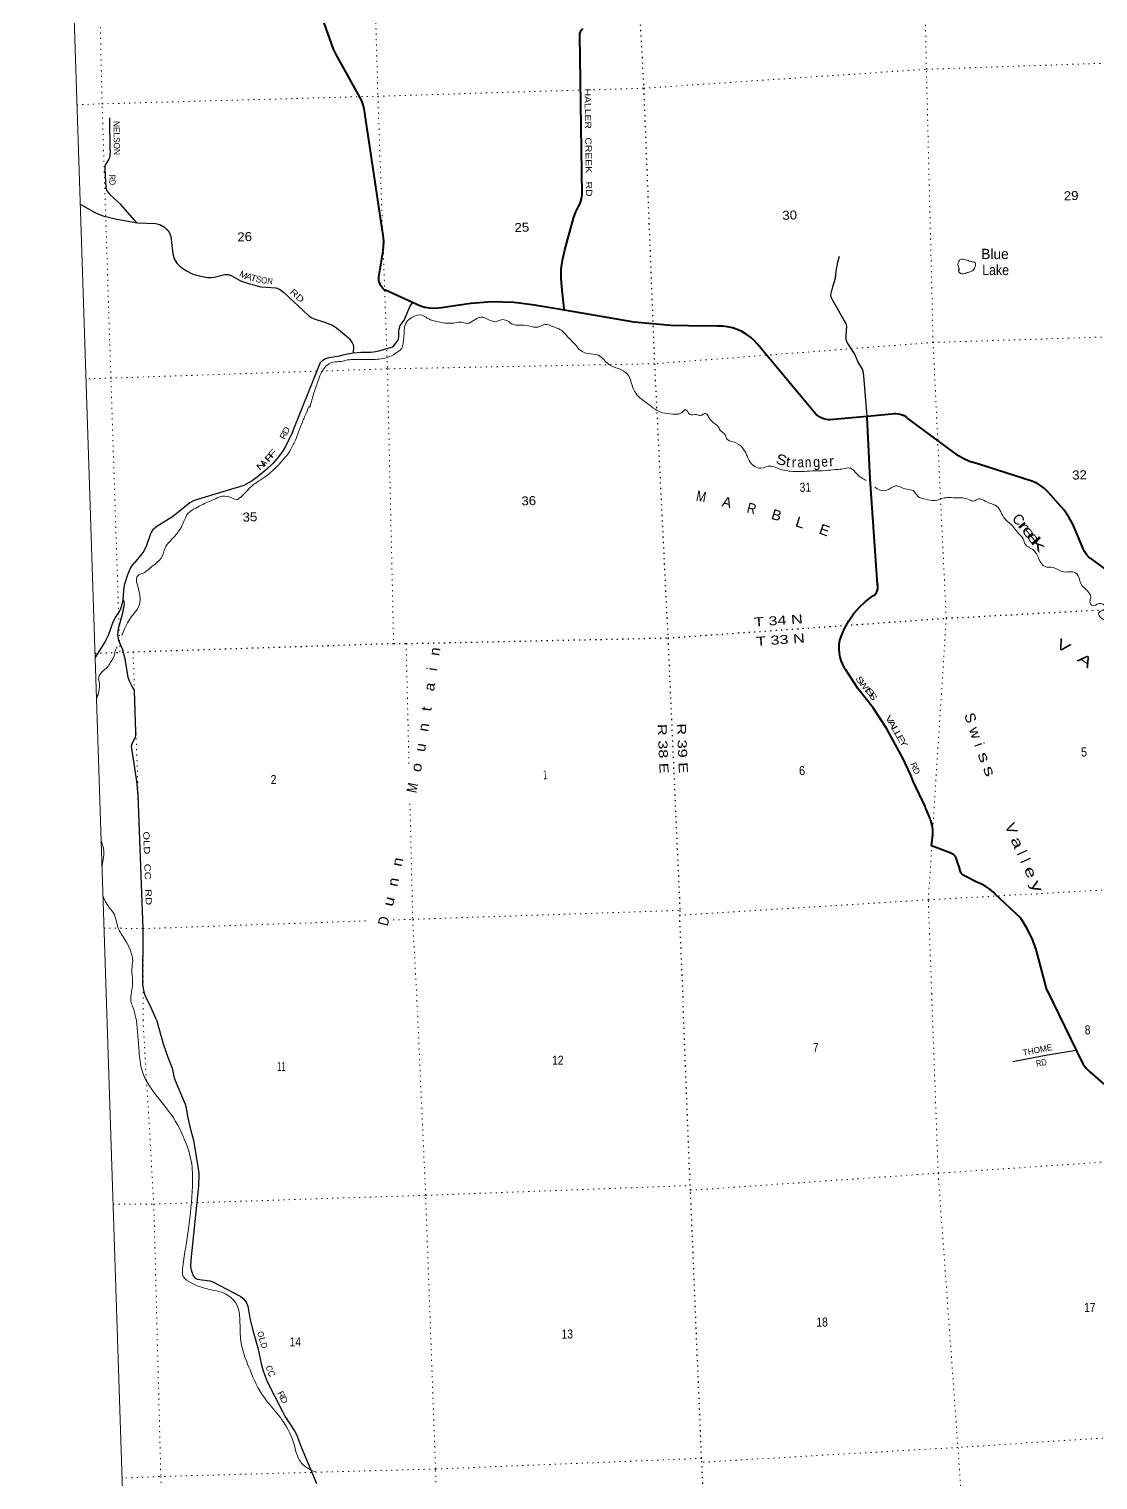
# Model space of a CAD drawing. Header units: feet. Extents: x 733631 to 986127, y 195788 to 388968.
# Drawn here: x 733631 to 754394, y 324678 to 352850 of the extents above; entities that cross this region are included whole.
import ezdxf
from ezdxf.enums import TextEntityAlignment as Align

# ---------------------------------------------------------------- set-up
doc = ezdxf.new("R2010")
doc.units = ezdxf.units.FT
doc.header["$LTSCALE"] = 70
doc.linetypes.add('DOTTED', pattern=[1.5, 0.3, -1.2])
for name, color, linetype, lineweight in [('26', 7, 'Continuous', 40), ('29', 7, 'Continuous', 25), ('39', 7, 'Continuous', 13), ('4', 7, 'Continuous', 13), ('6', 7, 'DOTTED', 25), ('7', 7, 'DOTTED', 13)]:
    doc.layers.add(name, color=color, linetype=linetype, lineweight=lineweight)
for name, color, linetype in [('27', 7, 'Continuous'), ('30', 7, 'Continuous'), ('41', 7, 'Continuous'), ('42', 7, 'Continuous')]:
    doc.layers.add(name, color=color, linetype=linetype)

msp = doc.modelspace()

# ---------------------------------------------------------------- linework, layer by layer
at = {"layer": '26'}
for points in [[(744029.9, 347389.76), (743488.26, 347483.41), (743458.37, 347489.03), (743044.97, 347542.91), (742628.2, 347553.28), (742212.63, 347520.02), (741641.37, 347434.53), (741582.41, 347427.08), (741495.05, 347423.78), (741407.83, 347429.63), (741321.7, 347444.57), (741237.6, 347468.42), (740552.93, 347777.32), (740527.95, 347788.59), (740502.93, 347813.28), (740489.16, 347828.86), (740471.32, 347853.9), (740456.19, 347880.67), (740443.95, 347908.88), (740434.72, 347938.21), (740428.61, 347968.34), (740425.68, 347998.95), (740425.96, 348029.69), (740503.39, 348505.92), (740516.59, 348607.89), (740520.51, 348729.55), (740511.69, 348850.95), (740490.22, 348970.76), (740156.16, 351218.48), (740155.83, 351222.03), (740144.01, 351302.03), (740123.89, 351380.35), (740095.7, 351456.14), (740059.73, 351528.56), (739630.9, 352293.92), (739603.26, 352341.77), (739545.83, 352460.77), (739261.32, 353258.65)], [(744029.9, 347389.76), (744026.95, 347416.81), (743980.67, 347841.19), (743965.91, 348014.78), (743969.38, 348188.96), (743991.04, 348361.82), (744030.64, 348531.47), (744039.02, 348559.5), (744204.28, 349176.49), (744253.37, 349301.99), (744312.68, 349417.14), (744334.5, 349460.4), (744351.68, 349505.71), (744364.02, 349552.56), (744371.41, 349600.45), (744373.5, 349631.78), (744327.69, 352725.52), (744328.18, 352742.59), (744330.46, 352759.51), (744334.5, 352776.11), (744340.24, 352792.18), (744347.64, 352807.57), (744356.6, 352822.11), (744367.03, 352835.62), (744378.82, 352847.97), (744389.56, 352857.25)], [(749907.3, 345326.1), (749185.54, 345258.55), (749159.25, 345260.65), (749113.97, 345268.05), (749069.72, 345280.14), (749026.96, 345296.79), (748986.19, 345317.82), (748947.83, 345343), (748912.32, 345372.04), (747777.86, 346730.84), (747714.11, 346802.09), (747641.39, 346868.17), (747562.15, 346926.29), (747477.28, 346975.8), (747387.69, 347016.17), (747294.38, 347046.96), (747198.36, 347067.83), (747100.68, 347078.54), (747002.42, 347078.98), (746437.81, 347086.79), (746096.24, 347091.21), (745383.48, 347155.72), (744029.9, 347389.76)], [(753398.89, 334192.17), (753244.56, 334784.5), (753192.97, 334980.61), (753114.36, 335191.52), (753014.13, 335393.06), (752893.38, 335583.02), (752398.57, 336054.65), (752368.48, 336084.79), (752295.27, 336147.79), (752215.88, 336202.8), (752131.18, 336249.21), (752042.09, 336286.5), (751800.97, 336407.22), (751790.76, 336412.79), (751776.12, 336422.51), (751762.57, 336433.7), (751750.27, 336446.25), (751739.35, 336460.02), (751729.93, 336474.85), (751722.11, 336490.59), (751715.97, 336507.05), (751711.6, 336524.07), (751709.02, 336541.45), (751652.16, 336711.36), (751651.06, 336717.75), (751646.79, 336735), (751640.75, 336751.71), (751632.99, 336767.69), (751623.6, 336782.78), (751612.69, 336796.8), (751600.37, 336809.6), (751586.78, 336821.05), (751572.07, 336831.01), (751556.4, 336839.38), (751163.11, 336987.42), (751180.99, 337145.4), (751187.1, 337216.48), (751185.83, 337290.51), (751176.83, 337364), (751160.2, 337436.15), (751144.72, 337481.16), (751136.06, 337506.33), (751126.04, 337531.16), (751056.19, 337704.24), (751046.13, 337729.18), (751034.28, 337754.24), (750795.92, 338258.3), (750756.55, 338363.02), (750599.24, 338708.39), (750343.6, 339166.45), (750289.89, 339262.94), (750028.69, 339668.4), (749726.54, 340044.33), (749494.7, 340406.15), (749484.27, 340422.69), (749444.66, 340495.49), (749412.88, 340572.04), (749389.27, 340651.48), (749374.1, 340732.96), (749367.53, 340815.58), (749369.63, 340898.43), (749380.38, 340980.61), (749405.76, 341056.56), (749470.84, 341210.5), (749551.65, 341356.8), (749647.31, 341493.84), (749756.77, 341620.14), (749878.83, 341734.3), (750012.16, 341835.07), (750016.95, 341837.58), (750034.31, 341848.17), (750050.46, 341860.51), (750065.23, 341874.48), (750078.46, 341889.91), (750090, 341906.64), (750099.73, 341924.49), (750107.55, 341943.26), (750113.36, 341962.74), (750117.1, 341982.72), (750118.73, 342002.98), (750118.24, 342023.3), (750115.62, 342043.46), (750110.91, 342063.23), (749966.06, 344117.53), (749907.87, 345314.37), (749907.3, 345326.1)], [(753125.46, 344062.35), (752081.31, 344402.75), (752014.06, 344418.22), (751898.98, 344454.88), (751788.36, 344503.37), (751683.42, 344563.16), (751585.3, 344633.58), (750745.09, 345257.29), (750720.23, 345275.75), (750695.09, 345296.22), (750665.21, 345317.11), (750628.98, 345337.16), (750590.86, 345353.3), (750551.25, 345365.38), (750510.61, 345373.24), (750469.36, 345376.82), (750427.96, 345376.06), (750386.87, 345370.98), (749907.3, 345326.1)], [(755092.52, 341958.93), (754271.53, 342554.25), (754250.66, 342568.87), (754215.56, 342597.99), (754183.69, 342630.62), (754155.41, 342666.41), (754131.03, 342704.95), (754110.81, 342745.83), (754094.97, 342788.6), (753964.19, 343097.43), (753906.07, 343232.94), (753827.74, 343374.57), (753735.03, 343507.24), (753628.96, 343629.48), (753424.42, 343854.71), (753402.75, 343880.34), (753355.56, 343928), (753303.64, 343970.46), (753247.57, 344007.27), (753187.96, 344038.01), (753125.46, 344062.35)], [(753398.89, 334192.17), (754100.08, 332756.06), (754167.71, 332664.26), (754234.06, 332599.44), (754644.93, 332244.98)]]:
    msp.add_lwpolyline(points, dxfattribs=at)
at = {"layer": '29'}
for p, q in [((735209.72, 350482.43), (735198.05, 351125.37)), ((738749.29, 345023.09), (739245.36, 346265.11)), ((749907.3, 345326.1), (749847.47, 346118.15)), ((735556.03, 340257.91), (735502.09, 340622.14)), ((735845.81, 335382.55), (735754.07, 337968.84)), ((735843.65, 334294.02), (735846.14, 335373.56))]:
    msp.add_line(p, q, dxfattribs=at)
for points in [[(735209.72, 350482.43), (735198.97, 350376.02), (735183.5, 350325.18), (735163.62, 350289.81), (735112.8, 350208.02), (735106.17, 350185.92), (735101.76, 350137.28), (735123.85, 349759.28), (735143.73, 349706.22), (735208.83, 349632.68)], [(735727.09, 349083.66), (735412.02, 349443.82), (735208.83, 349632.68)], [(734625.34, 349448.04), (734920.51, 349281.89), (735067.23, 349221.93), (735333.8, 349157.82), (735738.83, 349083.38), (736085.99, 349075.11), (736185.18, 349050.3), (736265.77, 349002.74), (736309.17, 348959.31), (736352.56, 348903.49), (736383.56, 348818.7), (736424.89, 348487.85), (736451.75, 348386.53), (736499.28, 348305.88), (736575.74, 348229.38), (736689.4, 348157), (736815.45, 348092.9), (736970.43, 348049.47), (737100.62, 348026.73), (737168.82, 348024.66), (737226.67, 348032.93), (737433.32, 348082.56), (737499.45, 348082.56), (737557.3, 348066.02), (737739.15, 347958.49), (737896.2, 347908.86), (738135.92, 347842.69), (738235.1, 347834.42), (738425.21, 347826.15), (738495.48, 347801.34), (738574, 347743.44), (739061.68, 347288.52), (739113.36, 347249.23), (739169.14, 347222.35), (739367.52, 347156.18), (739524.57, 347098.28), (739605.17, 347050.72), (739830.4, 346858.41), (739854.76, 346833.02), (739904.79, 346759.16), (739926.01, 346718.64), (739931.67, 346674.38), (739929.26, 346561.68)], [(749847.47, 346118.15), (749831.35, 346207.46), (749818.09, 346245.04), (749729.72, 346395.36), (749667.85, 346536.84), (749522.03, 346762.32), (749513.19, 346782.21), (749503.25, 346827.52), (749504.35, 346903.79), (749517.61, 347080.64), (749505.46, 347130.37), (749460.17, 347204.43), (749243.64, 347575.8), (749212.71, 347642.12), (749204.98, 347678.59), (749208.29, 347717.28), (749243.64, 347841.07), (749292.25, 348009.08), (749309.93, 348146.13), (749340.86, 348322.98), (749371.79, 348437.92)], [(739929.26, 346561.68), (740076.25, 346574.95), (740133.7, 346577.14), (740217.65, 346574.95), (740261.85, 346574.93), (740319.29, 346579.38), (740361.82, 346587.65), (740423.13, 346603.69), (740661.75, 346667.8), (740688.26, 346679.95), (740719.19, 346700.95), (740750.12, 346740.75), (740792.1, 346799.32), (740807.57, 346834.69), (740814.2, 346862.33), (740814.2, 346981.7), (740818.06, 347020.93), (740831.87, 347070.12), (740842.37, 347094.98), (740880.48, 347145.28), (740915.28, 347195.56), (740929.09, 347222.65), (741024.09, 347441.5), (741079.33, 347536.55)], [(739245.36, 346265.11), (739281.97, 346348.36), (739301.86, 346378.2), (739327.26, 346406.94), (739357.09, 346432.36), (739391.34, 346451.15), (739418.95, 346461.1), (739456.51, 346469.94), (739663.1, 346504.21), (739730.48, 346520.78), (739818.86, 346542.89), (739856.42, 346550.63), (739929.26, 346561.68)], [(738749.29, 345023.09), (738612.51, 344743.5), (738556.17, 344649.55), (738453.44, 344513.6), (738363.95, 344410.81), (738250.17, 344301.39), (738061.26, 344145.55), (737962.95, 344075.91), (737849.16, 344010.7), (737806.07, 343989.7), (737742.01, 343965.38), (736920.1, 343722.22), (736828.4, 343687.96), (736752.19, 343647.06), (736420.77, 343377.37), (736115.86, 343189.48), (736076.11, 343160.74), (736029.69, 343118.74), (736009.81, 343090), (735987.73, 343045.79), (735912.61, 342824.73), (735862.88, 342713.1), (735824.23, 342656.73), (735673.99, 342479.88)], [(735465.62, 341862.22), (735481.76, 342011.24), (735492.81, 342077.56), (735552.46, 342261.03), (735581.18, 342338.4), (735609.9, 342395.88), (735673.99, 342479.88)], [(734916.12, 340642.93), (735042.08, 340833.01), (735101.73, 340936.9), (735172.43, 341082.8), (735265.23, 341341.44), (735311.63, 341425.44), (735388.96, 341542.6), (735413.26, 341595.65), (735430.94, 341657.55), (735459.66, 341768.08), (735465.62, 341862.22)], [(735502.09, 340622.14), (735451.92, 340794.32), (735381.22, 340960.12), (735366.31, 341018.15), (735359.13, 341088.33), (735363, 341149.68), (735370.18, 341207.7), (735451.92, 341512.76), (735480.65, 341647.6), (735483.41, 341691.26), (735482.3, 341715.58), (735478.44, 341731.6), (735459.66, 341768.08)], [(735754.07, 337968.84), (735723.12, 338243.88), (735625.91, 338880.52), (735623.7, 338933.58), (735639.16, 338991.05), (735696.61, 339097.16), (735705.45, 339130.32), (735705.45, 339203.27), (735678.93, 339994.65), (735671.21, 340026.7), (735634.75, 340083.07), (735581.72, 340184.76), (735556.03, 340257.91)], [(735898.86, 334059.32), (735881.1, 334106.82), (735861.22, 334190.83), (735852.38, 334228.41), (735843.65, 334294.02)], [(736105.18, 333613.55), (736006, 333842.69), (735898.86, 334059.32)], [(736105.18, 333613.55), (736242.47, 333128.68), (736326.19, 332889.81), (736409.17, 332671.1), (736445.18, 332509.18), (736470.52, 332435.38), (736663.54, 331976.84), (736686.08, 331906.56), (736710.77, 331740.55), (736756.94, 331532.48), (736823.09, 331276.77), (736919.67, 330717.74), (736930.34, 330623.06), (736925.14, 330382.66), (736774.31, 328947.61), (736770.03, 328825.86), (736784.44, 328730.03), (736828.42, 328635.94), (736861.27, 328595.77), (736899.41, 328575.17), (737145.97, 328544.64), (737200.6, 328524.62), (737745.05, 328241.59), (737792.01, 328203.15), (737832.16, 328159.32), (737854.06, 328119.14), (737879.54, 328051.18), (737918.39, 327822.63), (737973.01, 327604.81), (738075.52, 327241.55), (738146.06, 326904.76), (738172.21, 326817.51), (738252.93, 326604.77), (738554.85, 326004.47), (738597.96, 325920.18), (738793.2, 325619.17), (738832.24, 325547.93), (738899.59, 325369.1), (739212.98, 324610.58)], [(752739, 332800.51), (753411.51, 332934.35), (753968.4, 333025.75)]]:
    msp.add_lwpolyline(points, dxfattribs=at)
at = {"layer": '39'}
for points in [[(751701.16, 348168.17), (751689.41, 348212.25), (751675.72, 348254.24), (751679.54, 348315.07), (751712, 348366.83), (751847.79, 348359.63), (751939.73, 348334.64), (752005.27, 348312.74), (752009.91, 348242.1), (751968.16, 348167.75), (751906.67, 348135.17), (751842.7, 348114.64), (751792.8, 348096.64), (751748.21, 348099.07), (751700.93, 348119.61), (751690.68, 348177.91), (751696.82, 348176.11)], [(739401.98, 346309.18), (739452.66, 346347.5), (739625.03, 346390.18), (739727.82, 346399.98), (739793.81, 346420.58), (739880.44, 346429.8), (739973.36, 346433.18), (740242.46, 346430.81), (740397.99, 346436.46), (740674.5, 346507.2), (740802.95, 346588.75), (740869.46, 346649.83), (740896.39, 346741.85), (740908.73, 346845.48), (740917.26, 346942.9), (740926.76, 347068.68), (740989.08, 347188.29), (741075.64, 347254.15), (741270.37, 347293.6), (741365.46, 347238.38), (741645.78, 347151.45), (741771.77, 347135.8), (741906.88, 347146.77), (742025.75, 347159.18), (742143.96, 347135.15), (742275.18, 347196.57), (742410.51, 347256.11), (742560.06, 347204.89), (742709.02, 347169.84), (742806.79, 347205.76), (742914.67, 347187.43), (743042.9, 347111.16), (743241.46, 347102.19), (743435.07, 347062.69), (743546.02, 347070.76), (743647.69, 347110.87), (743804.79, 347074.1), (743956.89, 347008.81), (744112.35, 346852.61), (744246.86, 346715.87), (744287.26, 346662.72), (744481.62, 346548.39), (744689.15, 346515.46), (744893.92, 346338.8), (745078.93, 346258.52)], [(739401.98, 346309.18), (739363.03, 346259.39), (739319.16, 346192.54), (739252.3, 346040.02), (739189.62, 345854.07), (739135.3, 345680.67), (739076.8, 345519.79), (739076.8, 345521.88), (739043.37, 345457.11), (738984.87, 345319.22), (738941, 345218.94), (738890.86, 345093.58), (738844.89, 344972.4), (738790.57, 344830.33), (738752.45, 344767.91)], [(745078.93, 346258.52), (745248.53, 346157.45), (745355.14, 345900.34), (745443.87, 345743.74), (745673.32, 345555.83), (745831.25, 345442.2), (745984.84, 345391.13), (746187.88, 345370.18), (746298.15, 345396.44), (746388.9, 345458.41), (746463.04, 345368.04), (746596.65, 345364.8), (746672.29, 345343.27), (746771.79, 345387.35), (746822.21, 345336.58), (746858.95, 345273.17), (746898.97, 345230.11), (746959.42, 345181.73), (747009.55, 345139.04), (747059.15, 345055.87), (747151.24, 344972.22), (747176.15, 344900.3), (747326.45, 344828.88), (747488.27, 344719.43), (747568.1, 344584.76), (747638.2, 344439.62), (747844.76, 344323.71), (748037.4, 344365.1), (748211.64, 344302.64), (748370.61, 344269.98), (748413.33, 344263.44), (748847.99, 344269.11), (749100.56, 344276.26), (749289.91, 344297.3), (749419.03, 344306.04), (749588.41, 344320.29), (749707.73, 344211.32), (749891.02, 344082.92)], [(735435.29, 341073.56), (735488.69, 341202.3), (735563.95, 341354.74), (735644.67, 341468.95), (735760.03, 341630.94), (735787.86, 341807.97), (735754.87, 341988.85), (735739.9, 342229.06), (735872.92, 342296.61), (735973.17, 342375.11), (736081.2, 342461.98), (736217.2, 342612.59), (736286.93, 342805.3), (736377.97, 342913.81), (736537.02, 343097.62), (736626.2, 343256.64), (736722.33, 343446.26), (736868.29, 343546.65), (737009.16, 343620.56), (737251.85, 343730.53), (737389.58, 343780.04), (737566.81, 343746.02), (737679.1, 343717.73), (737736.34, 343756.22), (737994.14, 344004.32), (738272.21, 344196.5), (738428.72, 344339.76), (738477.65, 344384.03), (738595.77, 344525.89), (738677.24, 344619.89), (738752.45, 344767.91)], [(750060.04, 343956.38), (750096.46, 343928.04), (750291.87, 343894.68), (750458.7, 343977.62), (750679.55, 343912.81), (750801.87, 343886.9), (750897.03, 343775.04), (751042.62, 343721.66), (751221.64, 343693.77), (751407.85, 343745.04), (751518.87, 343751.1), (751640.29, 343749.44), (751894.58, 343710.12), (751972.46, 343682.6), (752077.87, 343730.94), (752201.09, 343680.79), (752420.96, 343587.62), (752581.66, 343344.61), (752730.46, 343204.35), (752844.93, 343062.84), (752940.09, 342950.98), (752982.58, 342841.25), (753127.87, 342741.33), (753247.94, 342557.54), (753364.58, 342412.06), (753523.03, 342393.54), (753722.41, 342307.72), (753880.04, 342311.42), (753980.58, 342272.59), (754058.24, 342087.25), (754147.27, 341977.19), (754254.48, 341813.17), (754237.27, 341731.61), (754282.61, 341654.36), (754418.61, 341695.72), (754534.13, 341635.17), (754535.17, 341606.89), (754409.11, 341515.31), (754465.82, 341404.08), (754675.75, 341306.5), (754765.67, 341226.82), (754829.49, 341196.76), (754912.45, 341141.11), (754984.35, 341056.72), (755049.59, 341042.91), (755131.96, 340948.79), (755175.72, 340913.96), (755345.85, 340853.38), (755398.44, 340798.64), (755594.52, 340692.47), (755600.06, 340597.58), (755622.88, 340472.97), (755656.17, 340393.26), (755789.49, 340398.1), (755878.36, 340346.7), (755974.57, 340151.93), (756076.47, 340022.11), (756162.73, 339877.55), (756326.34, 339828.87), (756539.04, 339820.41)], [(734941.58, 339847.71), (734964.15, 339901.07), (734987.38, 339992.45), (734999.87, 340146.67), (734982.89, 340222.93), (735036.68, 340354.36), (735165.81, 340472.35), (735224.91, 340569.59), (735278.25, 340658.52), (735300.92, 340756.45), (735342.35, 340863.4)], [(735050, 336585.92), (735065.51, 336681.38), (735083.54, 336849.96), (735075.91, 336946.79), (735043.51, 337056.89), (735033.31, 337093.52)], [(735716.33, 333600.75), (735696.2, 333687.79), (735653.93, 333846.08), (735615.85, 333945.86), (735615.55, 334117.81), (735642.18, 334272.54), (735638.22, 334434.25), (735628.04, 334599.77), (735644.65, 334752.11), (735589.51, 334984.79), (735500.03, 335161.6), (735420.73, 335282.13), (735366.04, 335393.44), (735321.9, 335547.62), (735265.87, 335695.3), (735189.41, 335793.68), (735112.05, 335916.3), (735069.24, 336013.58)], [(735716.33, 333600.75), (735769.47, 332993.47), (735828.78, 332621.06), (735958.46, 332347.4), (736342.05, 331841.57), (736660.56, 331269.46), (736790.6, 330809.88), (736804.74, 330383.8), (736727.38, 329557.3), (736619.56, 328823.02), (736628.24, 328627.2), (736780.57, 328505.68), (737098.45, 328386.25), (737372.61, 328322.33), (737641.95, 328120.86), (737730.99, 327601.65), (737769.64, 327248.93), (737895.42, 326884.23), (738152.52, 326346.97), (738315.17, 326130.72), (738567.05, 325813.62), (738779.66, 325364.17), (738902.6, 325033.76), (739075.69, 324888.51), (739214.43, 324829.3)]]:
    msp.add_spline(points, degree=3, dxfattribs=at)
at = {"layer": '4'}
msp.add_line((739699.88, 195787.95), (733631.22, 379550.22), dxfattribs=at)
msp.add_line((739699.88, 195787.95), (733631.22, 379550.22), dxfattribs=at)
at = {"layer": '6'}
for points in [[(744355.41, 379906.94), (744449.67, 378486.58), (744553.1, 373126.99), (744827.25, 367745.27), (745068.79, 362425.08), (745283.09, 357130.21), (745569.13, 351700.37), (745779.4, 346350.73), (746039.26, 341027.16), (746273.61, 335737.07), (746262.46, 335643.34), (746333.56, 333954.15)], [(734913.23, 340730.22), (735652.83, 340757.1), (740713.52, 340920.7), (740955.19, 340917.68), (746039.26, 341027.16), (751445.8, 341409.69), (755593.57, 341632.74)], [(747368.01, 309122.5), (747151.86, 314495.04), (746945.85, 319780.92), (746698.45, 325023.33), (746694.66, 325098.01), (746478.45, 330302.8), (746472.26, 330393.59), (746333.56, 333954.15)]]:
    msp.add_lwpolyline(points, dxfattribs=at)
at = {"layer": '7'}
msp.add_line((740955.19, 340917.68), (741012.97, 338512.65), dxfattribs=at)
for points in [[(751163.74, 334116.6), (751098.11, 335942.67), (751445.8, 341409.69), (751190.87, 346763.78), (751061.18, 352067.8), (750947.21, 357384.52), (750749.51, 362722.48), (750429.65, 367973.06), (750293.92, 370709.49), (749955.38, 373296.93), (749733.07, 378698.73), (749731.68, 380087.66)], [(735396.63, 340752.88), (735221.35, 346072.4), (735050.44, 351397.18), (734929.28, 356798.61), (734806.62, 362131.21), (734685.76, 367469.94), (734560.34, 372768.04)], [(739916.68, 372922.15), (740009.93, 367618.83), (740148.97, 362280.76), (740257.12, 356957.76), (740407.01, 351545.23), (740592.58, 346261.45), (740713.52, 340920.7)], [(744597.5, 351671.17), (745569.13, 351700.37), (751061.18, 352067.8), (756460.92, 352251.81), (761750.9, 352559.29), (765149.46, 352614.39)], [(734561.55, 351379.41), (735050.44, 351397.18), (740407.01, 351545.23), (744371.48, 351664.38)], [(755300.74, 346894.18), (751190.87, 346763.78), (745779.4, 346350.73), (740582.82, 346251.06), (734737.35, 346056.27)], [(735845.53, 333604.96), (735845.81, 335382.55), (735652.83, 340757.1)], [(741029.89, 337808.5), (741083.8, 335564.73), (741176.06, 333781.77)], [(746262.46, 335643.34), (751098.11, 335942.67), (756461.18, 336242.69), (761794.7, 336576.03), (765694.26, 336778.18)], [(735089.47, 335394.05), (735845.81, 335382.55), (740245.28, 335535.57)], [(740704.32, 335551.53), (741083.8, 335564.73), (746273.61, 335737.07)], [(751163.74, 334116.6), (751289.32, 330634.53), (751673.96, 325310.65), (752013.52, 320013.94), (752355.39, 314705.16), (752698.35, 309380.23)], [(735845.53, 333604.96), (736055.64, 330035.76), (736191.01, 324748.12), (736357.09, 319443.06), (736528.21, 314095.68), (736753.92, 308745.62)], [(742056.6, 308948.1), (741845.73, 314268.22), (741687.2, 319595.7), (741527.41, 324890.81), (741334.85, 330205.32), (741176.06, 333781.77)], [(746478.45, 330302.8), (751289.32, 330634.53), (756644.82, 330993.94), (761963.45, 331289.78), (765877.41, 331453.99)], [(735266.45, 330034.83), (736055.64, 330035.76), (741334.85, 330205.32), (746472.26, 330393.59)], [(766058.09, 326202.04), (762314.16, 325948.89), (757001.54, 325655.22), (751673.96, 325310.65), (746698.45, 325023.33)], [(746694.66, 325098.01), (741527.41, 324890.81), (736162.8, 324745.4), (735442.22, 324712.61)]]:
    msp.add_lwpolyline(points, dxfattribs=at)

# ---------------------------------------------------------------- texts
at = {"layer": '27', "width": 1.25}
msp.add_text('HALLER   CREEK   RD', height=120, rotation=270.848, dxfattribs=at).set_placement((744420.6, 351691.18))
at = {"layer": '27'}
for s, rotation, width, p in [('S', 301.021, 1.35, (749716.43, 340180.07)), ('W', 307.835, 1.2, (749799.22, 340072.77)), ('I', 307.399, 1.6, (749870.09, 339984.72)), ('S', 311.145, 1.7, (749924.81, 339931.79)), ('S', 304.807, 1.5, (749975.31, 339859.85)), ('V', 302.902, 1.45, (750295.95, 339413.94)), ('A', 301.388, 1.45, (750346.24, 339324.43)), ('L', 300.509, 1.55, (750409.73, 339220.45)), ('L', 299.827, 1.5, (750460.5, 339129.81)), ('E', 299.827, 1.35, (750512.75, 339040.72)), ('Y', 299.827, 1.35, (750568.96, 338953.6)), ('R', 291.442, 1.05, (750768.64, 338525.5)), ('D', 292.119, 1.05, (750813.63, 338421.12))]:
    msp.add_text(s, height=120, rotation=rotation, dxfattribs=dict(at, width=width)).set_placement(p, align=Align.CENTER)
at = {"layer": '30'}
msp.add_text('NELSON', height=120, rotation=271.04, dxfattribs=at).set_placement((735269.8, 351062.53))
for s, rotation, width, p in [('RD', 273.176, 0.85, (735184.61, 350018.42)), ('RD', 316.991, 1.3, (738689.01, 347731.88)), ('OLD   CC   RD', 272.032, 1.35, (735848.96, 337268.37))]:
    msp.add_text(s, height=120, rotation=rotation, dxfattribs=dict(at, width=width)).set_placement(p)
for s, rotation, width, p in [('M', 333.404, 1.1, (737770.01, 348024.02)), ('A', 339.463, 1.15, (737883.18, 347984.04)), ('T', 343.569, 1.2, (737978.03, 347957.94)), ('O', 351.233, 0.8, (738190.75, 347910.18)), ('N', 354.509, 0.75, (738307.33, 347898.45)), ('D', 64.636, 1.15, (738677.71, 345032.08)), ('R', 64.636, 1.15, (738628.7, 344928.72)), ('F', 47.136, 1.85, (738338.76, 344491.89)), ('F', 49.036, 1.8, (738402.4, 344568.62)), ('N', 41.236, 1.55, (738176.77, 344330.47)), ('RD', 11.256, 0.9, (753305.27, 332719.5)), ('O', 285.759, 0.9, (738077.82, 327491.14)), ('L', 285.759, 1.15, (738108.51, 327382.41)), ('D', 285.759, 0.95, (738138.92, 327274.6)), ('C', 286.684, 0.95, (738241.81, 326829.15)), ('R', 296.7, 1.15, (738479.65, 326309.78)), ('D', 296.7, 1.15, (738531.05, 326207.58))]:
    msp.add_text(s, height=120, rotation=rotation, dxfattribs=dict(at, width=width)).set_placement(p, align=Align.CENTER)
for s, rotation, p in [('S', 344.569, (738078.57, 347931.15)), ('A', 45.136, (738229.92, 344380.33)), ('THOME', 11.256, (753229.53, 332969.51)), ('C', 290.778, (738283.07, 326722.67))]:
    msp.add_text(s, height=120, rotation=rotation, dxfattribs=at).set_placement(p, align=Align.CENTER)
at = {"layer": '41'}
msp.add_text('Blue', height=200, dxfattribs=at).set_placement((752125.24, 348382.61))
at = {"layer": '41', "width": 0.9}
msp.add_text('Lake', height=200, dxfattribs=at).set_placement((752144.3, 348071.97))
at = {"layer": '41'}
for s, rotation, width, p in [('S', 345.583, 1.15, (748123, 344414.78)), ('a', 1.743, 0.85, (748559.27, 344338.21)), ('n', 2.4, 0.85, (748704.05, 344338.49)), ('g', 3.663, 0.9, (748868.56, 344340.85)), ('e', 5.642, 0.85, (749029.17, 344346.18)), ('r', 309.279, 2, (752820.6, 343212.11)), ('e', 306.559, 1.7, (752899.79, 343121.8)), ('e', 308.319, 1.75, (752988.08, 343006.66)), ('k', 311.436, 2.15, (753069.02, 342892.46))]:
    msp.add_text(s, height=200, rotation=rotation, dxfattribs=dict(at, width=width)).set_placement(p)
for s, rotation, p in [('t', 351.626, (748323.45, 344355.21)), ('r', 358.916, (748441.85, 344338.96)), ('r', 4.886, (749178.98, 344357.68)), ('C', 313.21, (752710.69, 343328.61))]:
    msp.add_text(s, height=200, rotation=rotation, dxfattribs=at).set_placement(p)
at = {"layer": '42'}
for s, rotation, width, p in [('M', 348.879, 0.85, (746575.94, 343693.99)), ('R', 345.869, 0.9, (747558.93, 343465.78)), ('B', 342.879, 1.05, (748032.34, 343343.64)), ('L', 342.879, 1.15, (748499.65, 343199.69)), ('E', 340.942, 1.1, (748957.93, 343058.52)), ('V', 327.869, 1.45, (753558.65, 340858.42)), ('n', 81.61, 1.1, (741598.34, 340668.67)), ('A', 324.879, 1.55, (753975, 340590.38)), ('a', 81.61, 1.1, (741497.23, 339983.17)), ('t', 81.61, 1.15, (741439.56, 339592.12)), ('S', 288.123, 1.05, (751793.46, 339534.49)), ('n', 81.61, 1.1, (741381.42, 339197.95)), ('w', 288.123, 1.15, (751883.35, 339259.84)), ('u', 79.948, 1.1, (741317.61, 338804.78)), ('s', 291.004, 1.5, (752051.18, 338769.8)), ('o', 78.53, 1.15, (741237.76, 338411.23)), ('s', 291.004, 1.5, (752154.76, 338500.03)), ('M', 78.53, 0.85, (741155.4, 338005.33)), ('V', 291.004, 1.15, (752580.93, 337390.05)), ('a', 294.233, 1.5, (752689.37, 337115.47)), ('n', 78.53, 1.15, (740865.29, 336575.6)), ('e', 294.233, 1.5, (752948.24, 336540.33)), ('n', 78.53, 1.15, (740786.05, 336185.12)), ('y', 294.233, 1.65, (753072.02, 336265.34)), ('u', 75.351, 1.25, (740693.61, 335797.71)), ('D', 75.351, 0.9, (740595.24, 335421.38))]:
    msp.add_text(s, height=200, rotation=rotation, dxfattribs=dict(at, width=width)).set_placement(p)
for s, rotation, p in [('A', 345.869, (747078.64, 343586.7)), ('i', 81.61, (741555.37, 340377.34)), ('i', 289.366, (751984.01, 338952.28)), ('l', 294.233, (752811.86, 336843.34)), ('l', 294.233, (752880.05, 336691.84))]:
    msp.add_text(s, height=200, rotation=rotation, dxfattribs=at).set_placement(p)
at = {"layer": '6', "width": 1.35}
for s, rotation, p in [('T 34 N', 4.047, (747718.92, 341246.25)), ('T 33 N', 4.047, (747758.51, 340871.71)), ('R 38 E', 272.537, (745838.16, 339352.89)), ('R 39 E', 272.537, (746213.04, 339363.84))]:
    msp.add_text(s, height=175, rotation=rotation, dxfattribs=at).set_placement(p)
at = {"layer": '7'}
for s, width, p in [('29', 1.1, (753732.67, 349522.19)), ('30', 1.1, (748265.31, 349143.52)), ('25', 1.1, (743063.76, 348906.01)), ('26', 1.1, (737680.11, 348724.61)), ('32', 1.1, (753895.05, 344099.99)), ('31', 0.85, (748601.94, 343861.92)), ('36', 1.1, (743197.63, 343598.11)), ('35', 1.1, (737782.49, 343284.05)), ('5', 0.9, (754066.11, 338723.44)), ('2', 0.9, (738324.85, 338187.66)), ('1', 0.45, (743622.69, 338282.99)), ('6', 0.9, (748590.09, 338361.25))]:
    msp.add_text(s, height=175, rotation=2.08, dxfattribs=dict(at, width=width)).set_placement(p)
for s, width, p in [('8', 0.85, (754192.24, 333329.14)), ('7', 0.85, (748913.47, 332989.25)), ('11', 0.65, (738534.93, 332620.41)), ('12', 0.85, (743902.13, 332741.63)), ('17', 0.85, (754234.68, 327941.63)), ('18', 0.85, (749034.29, 327656.85)), ('14', 0.85, (738803.88, 327271.4)), ('13', 0.85, (744085.93, 327424.79))]:
    msp.add_text(s, height=175, dxfattribs=dict(at, width=width)).set_placement(p, align=Align.CENTER)

doc.saveas('drawing.dxf')
